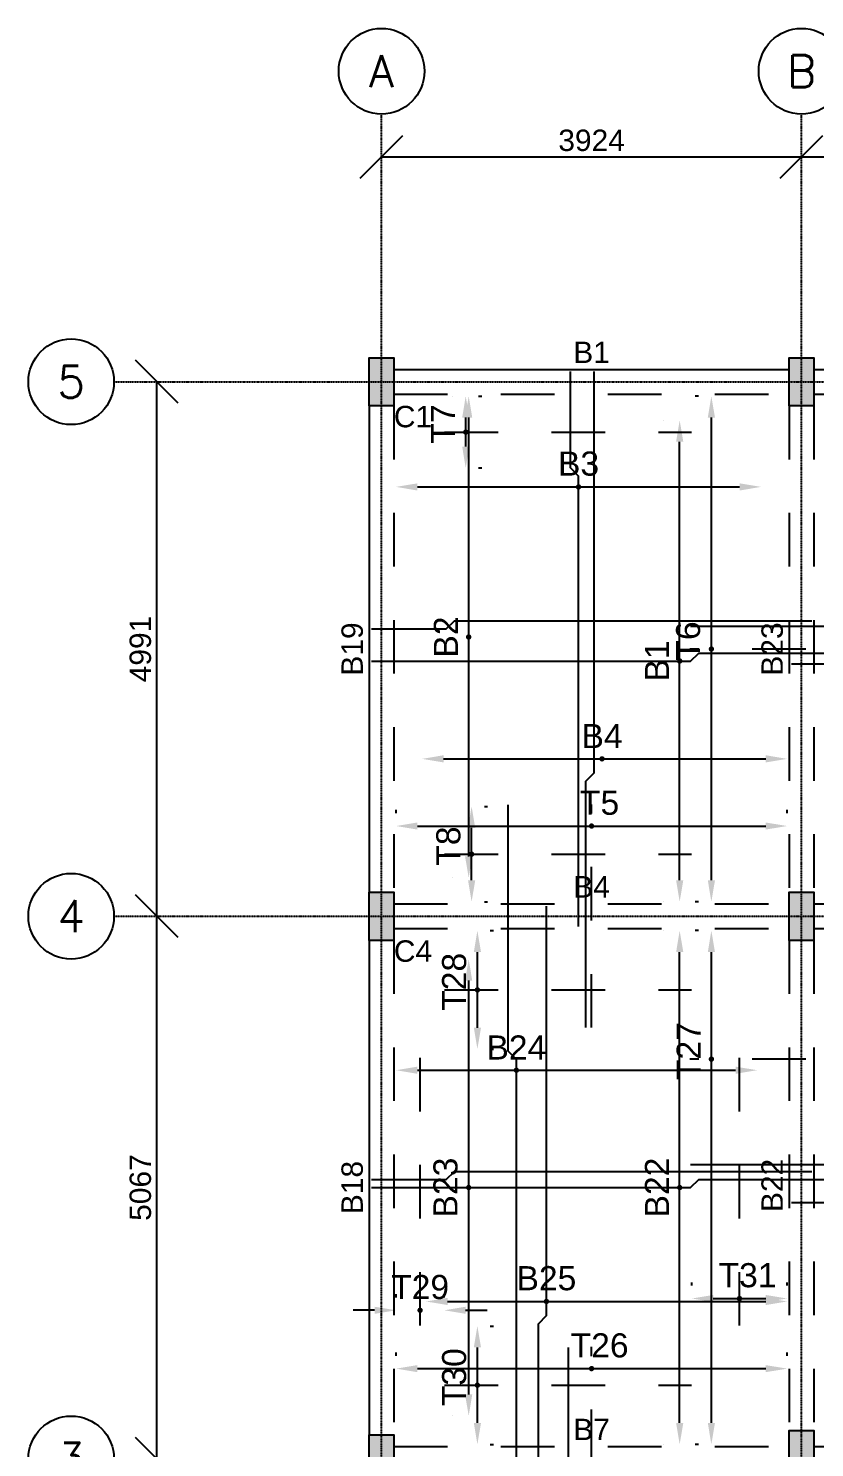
# Model space of a CAD drawing. Header units: inches. Extents: x -816171 to 9366335, y -450961 to 689132.
# Drawn here: x 6928136 to 6935482, y 270233 to 283486 of the extents above; entities that cross this region are included whole.
import ezdxf
from ezdxf.enums import TextEntityAlignment as Align

# ---------------------------------------------------------------- set-up
doc = ezdxf.new("R2010")
doc.units = ezdxf.units.IN
doc.header["$MEASUREMENT"] = 0
doc.linetypes.add('SCCenter', pattern=[1.2, 0.5, -0.3, 0.1, -0.3])
doc.linetypes.add('SCHidden', pattern=[1000, 500, -500])
for name, color, linetype in [('Beam', 3, 'Continuous'), ('Beam Nos', 7, 'Continuous'), ('Column', 2, 'Continuous'), ('Column Nos', 7, 'Continuous'), ('Dimension', 31, 'Continuous'), ('Grid Line', 8, 'Continuous'), ('Reinforcement', 130, 'Continuous')]:
    doc.layers.add(name, color=color, linetype=linetype)
doc.styles.add('SC-BBS1', font='SansSerif')
doc.styles.add('SC-BBS2', font='SansSerif')
doc.styles.add('SC-SansSerif', font='SansSerif')
doc.styles.get("Standard").update_dxf_attribs({"font": 'txt.shx'})
doc.dimstyles.new('SCBBSDimStyl', dxfattribs={"dimtxt": 225, "dimasz": 200, "dimexe": 150, "dimexo": 150, "dimgap": 100, "dimtad": 1, "dimtoh": 1, "dimdec": 0, "dimzin": 0, "dimdsep": 46, "dimtxsty": 'SC-SansSerif', "dimcen": 0.09, "dimclrd": 8, "dimclre": 8, "dimclrt": 31, "dimadec": 0, "dimazin": 0, "dimtfac": 1, "dimtdec": 0, "dimtix": 1, "dimtofl": 0, "dimtmove": 0, "dimatfit": 3, "dimfxl": 1, "dimtolj": 1, "dimtzin": 0, "dimarcsym": 0})
doc.dimstyles.new('SCGridlineDim', dxfattribs={"dimtxt": 200, "dimasz": 0.18, "dimexe": 75, "dimexo": 75, "dimgap": 50, "dimtad": 1, "dimtoh": 1, "dimdec": 0, "dimzin": 0, "dimdsep": 46, "dimtxsty": 'SC-BBS2', "dimtsz": 200, "dimcen": 0.09, "dimclrd": 8, "dimclre": 8, "dimclrt": 31, "dimadec": 0, "dimazin": 0, "dimtfac": 1, "dimtdec": 0, "dimtix": 1, "dimtofl": 0, "dimtmove": 0, "dimatfit": 3, "dimfxl": 1, "dimtolj": 1, "dimtzin": 0, "dimarcsym": 0})

# ---------------------------------------------------------------- blocks, each defined once
blk = doc.blocks.new('*D2688')
at = {"layer": 'DEFPOINTS', "color": 0, "transparency": 16777216}
for p in [(6929336, 270128), (6929336, 270128), (6929336, 265632)]:
    blk.add_point(p, dxfattribs=at)
at = {"layer": 'Grid Line', "color": 8, "lineweight": -2, "transparency": 16777216}
for p, q in [((6929536, 269928), (6929136, 270328)), ((6929336, 265632), (6929336, 270128)), ((6929536, 265432), (6929136, 265832))]:
    blk.add_line(p, q, dxfattribs=at)
at = {"layer": 'Grid Line', "color": 31, "transparency": 16777216, "insert": (6929183, 267880), "char_height": 200, "attachment_point": 5, "rotation": 90, "style": 'SC-BBS2'}
blk.add_mtext('\\A1;4496', dxfattribs=at)
blk = doc.blocks.new('*D2689')
at = {"layer": 'DEFPOINTS', "color": 0, "transparency": 16777216}
for p in [(6929336, 275195), (6929336, 275195), (6929336, 270128)]:
    blk.add_point(p, dxfattribs=at)
at = {"layer": 'Grid Line', "color": 8, "lineweight": -2, "transparency": 16777216}
for p, q in [((6929536, 274995), (6929136, 275395)), ((6929336, 270128), (6929336, 275195)), ((6929536, 269928), (6929136, 270328))]:
    blk.add_line(p, q, dxfattribs=at)
at = {"layer": 'Grid Line', "color": 31, "transparency": 16777216, "insert": (6929183, 272661), "char_height": 200, "attachment_point": 5, "rotation": 90, "style": 'SC-BBS2'}
blk.add_mtext('\\A1;5067', dxfattribs=at)
blk = doc.blocks.new('*D2690')
at = {"layer": 'DEFPOINTS', "color": 0, "transparency": 16777216}
for p in [(6929336, 280186), (6929336, 280186), (6929336, 275195)]:
    blk.add_point(p, dxfattribs=at)
at = {"layer": 'Grid Line', "color": 8, "lineweight": -2, "transparency": 16777216}
for p, q in [((6929536, 279986), (6929136, 280386)), ((6929336, 275195), (6929336, 280186)), ((6929536, 274995), (6929136, 275395))]:
    blk.add_line(p, q, dxfattribs=at)
at = {"layer": 'Grid Line', "color": 31, "transparency": 16777216, "insert": (6929183, 277690), "char_height": 200, "attachment_point": 5, "rotation": 90, "style": 'SC-BBS2'}
blk.add_mtext('\\A1;4991', dxfattribs=at)
blk = doc.blocks.new('*D2691')
at = {"layer": 'DEFPOINTS', "color": 0, "transparency": 16777216}
for p in [(6931436, 282286), (6935360, 282286), (6935360, 282286)]:
    blk.add_point(p, dxfattribs=at)
at = {"layer": 'Grid Line', "color": 8, "lineweight": -2, "transparency": 16777216}
for p, q in [((6931236, 282086), (6931636, 282486)), ((6935160, 282086), (6935560, 282486)), ((6931436, 282286), (6935360, 282286))]:
    blk.add_line(p, q, dxfattribs=at)
at = {"layer": 'Grid Line', "color": 31, "transparency": 16777216, "insert": (6933398, 282439), "char_height": 200, "attachment_point": 5, "style": 'SC-BBS2'}
blk.add_mtext('\\A1;3924', dxfattribs=at)
blk = doc.blocks.new('*D2692')
at = {"layer": 'DEFPOINTS', "color": 0, "transparency": 16777216}
for p in [(6935360, 282286), (6939285, 282286), (6939285, 282286)]:
    blk.add_point(p, dxfattribs=at)
at = {"layer": 'Grid Line', "color": 8, "lineweight": -2, "transparency": 16777216}
for p, q in [((6935160, 282086), (6935560, 282486)), ((6939085, 282086), (6939485, 282486)), ((6935360, 282286), (6939285, 282286))]:
    blk.add_line(p, q, dxfattribs=at)
at = {"layer": 'Grid Line', "color": 31, "transparency": 16777216, "insert": (6937322, 282439), "char_height": 200, "attachment_point": 5, "style": 'SC-BBS2'}
blk.add_mtext('\\A1;3925', dxfattribs=at)
blk = doc.blocks.new('*D2694')
at = {"layer": 'DEFPOINTS', "color": 0, "transparency": 16777216}
for p in [(6934221, 279826), (6934221, 279826), (6934221, 275330)]:
    blk.add_point(p, dxfattribs=at)
at = {"layer": 'Dimension', "color": 8, "lineweight": -2, "transparency": 16777216}
for p, q in [((6934071, 279826), (6934071, 279826)), ((6934221, 275530), (6934221, 279626)), ((6934071, 275330), (6934071, 275330))]:
    blk.add_line(p, q, dxfattribs=at)
at = {"layer": 'Dimension', "color": 8, "transparency": 16777216}
for points in [[(6934188, 279626), (6934255, 279626), (6934221, 279826)], [(6934188, 275530), (6934255, 275530), (6934221, 275330)]]:
    blk.add_solid(points, dxfattribs=at)
at = {"layer": 'Dimension', "color": 31, "transparency": 16777216, "insert": (6934009, 277578), "char_height": 225, "attachment_point": 5, "rotation": 90, "style": 'SC-SansSerif'}
blk.add_mtext('\\A1;B1', dxfattribs=at)
blk = doc.blocks.new('*D2695')
at = {"layer": 'DEFPOINTS', "color": 0, "transparency": 16777216}
for p in [(6932250, 280051), (6932250, 280051), (6932250, 275554)]:
    blk.add_point(p, dxfattribs=at)
at = {"layer": 'Dimension', "color": 8, "lineweight": -2, "transparency": 16777216}
for p, q in [((6932100, 280051), (6932100, 280051)), ((6932250, 275754), (6932250, 279851)), ((6932100, 275554), (6932100, 275554))]:
    blk.add_line(p, q, dxfattribs=at)
at = {"layer": 'Dimension', "color": 8, "transparency": 16777216}
for points in [[(6932216, 279851), (6932283, 279851), (6932250, 280051)], [(6932216, 275754), (6932283, 275754), (6932250, 275554)]]:
    blk.add_solid(points, dxfattribs=at)
at = {"layer": 'Dimension', "color": 31, "transparency": 16777216, "insert": (6932037, 277802), "char_height": 225, "attachment_point": 5, "rotation": 90, "style": 'SC-SansSerif'}
blk.add_mtext('\\A1;B2', dxfattribs=at)
blk = doc.blocks.new('*D2696')
at = {"layer": 'DEFPOINTS', "color": 0, "transparency": 16777216}
for p in [(6931571, 279204), (6934981, 279204), (6934981, 279204)]:
    blk.add_point(p, dxfattribs=at)
at = {"layer": 'Dimension', "color": 8, "lineweight": -2, "transparency": 16777216}
blk.add_line((6931771, 279204), (6934781, 279204), dxfattribs=at)
at = {"layer": 'Dimension', "color": 8, "transparency": 16777216}
for points in [[(6931771, 279237), (6931771, 279170), (6931571, 279204)], [(6934781, 279237), (6934781, 279170), (6934981, 279204)]]:
    blk.add_solid(points, dxfattribs=at)
at = {"layer": 'Dimension', "color": 31, "transparency": 16777216, "insert": (6933276, 279420), "char_height": 225, "attachment_point": 5, "style": 'SC-SansSerif'}
blk.add_mtext('\\A1;B3', dxfattribs=at)
blk = doc.blocks.new('*D2697')
at = {"layer": 'DEFPOINTS', "color": 0, "transparency": 16777216}
for p in [(6931815, 276664), (6935225, 276664), (6935225, 276664)]:
    blk.add_point(p, dxfattribs=at)
at = {"layer": 'Dimension', "color": 8, "lineweight": -2, "transparency": 16777216}
blk.add_line((6932015, 276664), (6935025, 276664), dxfattribs=at)
at = {"layer": 'Dimension', "color": 8, "transparency": 16777216}
for points in [[(6932015, 276698), (6932015, 276631), (6931815, 276664)], [(6935025, 276698), (6935025, 276631), (6935225, 276664)]]:
    blk.add_solid(points, dxfattribs=at)
at = {"layer": 'Dimension', "color": 31, "transparency": 16777216, "insert": (6933496, 276877), "char_height": 225, "attachment_point": 5, "style": 'SC-SansSerif'}
blk.add_mtext('\\A1;B4', dxfattribs=at)
blk = doc.blocks.new('*D2706')
at = {"layer": 'DEFPOINTS', "color": 0, "transparency": 16777216}
for p in [(6934221, 275060), (6934221, 275060), (6934221, 270263)]:
    blk.add_point(p, dxfattribs=at)
at = {"layer": 'Dimension', "color": 8, "lineweight": -2, "transparency": 16777216}
for p, q in [((6934071, 275060), (6934071, 275060)), ((6934221, 270463), (6934221, 274860)), ((6934071, 270263), (6934071, 270263))]:
    blk.add_line(p, q, dxfattribs=at)
at = {"layer": 'Dimension', "color": 8, "transparency": 16777216}
for points in [[(6934188, 274860), (6934255, 274860), (6934221, 275060)], [(6934188, 270463), (6934255, 270463), (6934221, 270263)]]:
    blk.add_solid(points, dxfattribs=at)
at = {"layer": 'Dimension', "color": 31, "transparency": 16777216, "insert": (6934009, 272661), "char_height": 225, "attachment_point": 5, "rotation": 90, "style": 'SC-SansSerif'}
blk.add_mtext('\\A1;B22', dxfattribs=at)
blk = doc.blocks.new('*D2707')
at = {"layer": 'DEFPOINTS', "color": 0, "transparency": 16777216}
for p in [(6932250, 274793), (6932250, 274793), (6932250, 270529)]:
    blk.add_point(p, dxfattribs=at)
at = {"layer": 'Dimension', "color": 8, "lineweight": -2, "transparency": 16777216}
for p, q in [((6932100, 274793), (6932100, 274793)), ((6932250, 270729), (6932250, 274593)), ((6932100, 270529), (6932100, 270529))]:
    blk.add_line(p, q, dxfattribs=at)
at = {"layer": 'Dimension', "color": 8, "transparency": 16777216}
for points in [[(6932216, 274593), (6932283, 274593), (6932250, 274793)], [(6932216, 270729), (6932283, 270729), (6932250, 270529)]]:
    blk.add_solid(points, dxfattribs=at)
at = {"layer": 'Dimension', "color": 31, "transparency": 16777216, "insert": (6932034, 272661), "char_height": 225, "attachment_point": 5, "rotation": 90, "style": 'SC-SansSerif'}
blk.add_mtext('\\A1;B23', dxfattribs=at)
blk = doc.blocks.new('*D2708')
at = {"layer": 'DEFPOINTS', "color": 0, "transparency": 16777216}
for p in [(6931571, 273757), (6934944, 273757), (6934944, 273757)]:
    blk.add_point(p, dxfattribs=at)
at = {"layer": 'Dimension', "color": 8, "lineweight": -2, "transparency": 16777216}
blk.add_line((6931771, 273757), (6934744, 273757), dxfattribs=at)
at = {"layer": 'Dimension', "color": 8, "transparency": 16777216}
for points in [[(6931771, 273790), (6931771, 273723), (6931571, 273757)], [(6934744, 273790), (6934744, 273723), (6934944, 273757)]]:
    blk.add_solid(points, dxfattribs=at)
at = {"layer": 'Dimension', "color": 31, "transparency": 16777216, "insert": (6932695, 273969), "char_height": 225, "attachment_point": 5, "style": 'SC-SansSerif'}
blk.add_mtext('\\A1;B24', dxfattribs=at)
blk = doc.blocks.new('*D2709')
at = {"layer": 'DEFPOINTS', "color": 0, "transparency": 16777216}
for p in [(6931852, 271597), (6935225, 271597), (6935225, 271597)]:
    blk.add_point(p, dxfattribs=at)
at = {"layer": 'Dimension', "color": 8, "lineweight": -2, "transparency": 16777216}
blk.add_line((6932052, 271597), (6935025, 271597), dxfattribs=at)
at = {"layer": 'Dimension', "color": 8, "transparency": 16777216}
for points in [[(6932052, 271631), (6932052, 271564), (6931852, 271597)], [(6935025, 271631), (6935025, 271564), (6935225, 271597)]]:
    blk.add_solid(points, dxfattribs=at)
at = {"layer": 'Dimension', "color": 31, "transparency": 16777216, "insert": (6932976, 271813), "char_height": 225, "attachment_point": 5, "style": 'SC-SansSerif'}
blk.add_mtext('\\A1;B25', dxfattribs=at)
blk = doc.blocks.new('*D2683')
at = {"layer": 'DEFPOINTS', "color": 0, "transparency": 16777216}
for p in [(6931571, 276007), (6935225, 276037), (6935225, 276007)]:
    blk.add_point(p, dxfattribs=at)
at = {"layer": 'Dimension', "color": 8, "lineweight": -2, "transparency": 16777216}
for p, q in [((6931571, 276157), (6931571, 276187)), ((6935225, 276157), (6935225, 276187)), ((6931771, 276037), (6935025, 276037))]:
    blk.add_line(p, q, dxfattribs=at)
at = {"layer": 'Dimension', "color": 8, "transparency": 16777216}
for points in [[(6931771, 276070), (6931771, 276004), (6931571, 276037)], [(6935025, 276070), (6935025, 276004), (6935225, 276037)]]:
    blk.add_solid(points, dxfattribs=at)
at = {"layer": 'Dimension', "color": 31, "transparency": 16777216, "insert": (6933473, 276253), "char_height": 225, "attachment_point": 5, "style": 'SC-SansSerif'}
blk.add_mtext('\\A1;T5', dxfattribs=at)
blk = doc.blocks.new('*D2684')
at = {"layer": 'DEFPOINTS', "color": 0, "transparency": 16777216}
for p in [(6934517, 280051), (6934547, 280051), (6934547, 275330)]:
    blk.add_point(p, dxfattribs=at)
at = {"layer": 'Dimension', "color": 8, "lineweight": -2, "transparency": 16777216}
for p, q in [((6934397, 280051), (6934367, 280051)), ((6934517, 275530), (6934517, 279851)), ((6934397, 275330), (6934367, 275330))]:
    blk.add_line(p, q, dxfattribs=at)
at = {"layer": 'Dimension', "color": 8, "transparency": 16777216}
for points in [[(6934484, 279851), (6934551, 279851), (6934517, 280051)], [(6934484, 275530), (6934551, 275530), (6934517, 275330)]]:
    blk.add_solid(points, dxfattribs=at)
at = {"layer": 'Dimension', "color": 31, "transparency": 16777216, "insert": (6934301, 277765), "char_height": 225, "attachment_point": 5, "rotation": 90, "style": 'SC-SansSerif'}
blk.add_mtext('\\A1;T6', dxfattribs=at)
blk = doc.blocks.new('*D2723')
at = {"layer": 'DEFPOINTS', "color": 0, "transparency": 16777216}
for p in [(6931571, 270940), (6935225, 270970), (6935225, 270940)]:
    blk.add_point(p, dxfattribs=at)
at = {"layer": 'Dimension', "color": 8, "lineweight": -2, "transparency": 16777216}
for p, q in [((6931571, 271090), (6931571, 271120)), ((6935225, 271090), (6935225, 271120)), ((6931771, 270970), (6935025, 270970))]:
    blk.add_line(p, q, dxfattribs=at)
at = {"layer": 'Dimension', "color": 8, "transparency": 16777216}
for points in [[(6931771, 271003), (6931771, 270937), (6931571, 270970)], [(6935025, 271003), (6935025, 270937), (6935225, 270970)]]:
    blk.add_solid(points, dxfattribs=at)
at = {"layer": 'Dimension', "color": 31, "transparency": 16777216, "insert": (6933473, 271186), "char_height": 225, "attachment_point": 5, "style": 'SC-SansSerif'}
blk.add_mtext('\\A1;T26', dxfattribs=at)
blk = doc.blocks.new('*D2724')
at = {"layer": 'DEFPOINTS', "color": 0, "transparency": 16777216}
for p in [(6934517, 275060), (6934547, 275060), (6934547, 270263)]:
    blk.add_point(p, dxfattribs=at)
at = {"layer": 'Dimension', "color": 8, "lineweight": -2, "transparency": 16777216}
for p, q in [((6934397, 275060), (6934367, 275060)), ((6934517, 270463), (6934517, 274860)), ((6934397, 270263), (6934367, 270263))]:
    blk.add_line(p, q, dxfattribs=at)
at = {"layer": 'Dimension', "color": 8, "transparency": 16777216}
for points in [[(6934484, 274860), (6934551, 274860), (6934517, 275060)], [(6934484, 270463), (6934551, 270463), (6934517, 270263)]]:
    blk.add_solid(points, dxfattribs=at)
at = {"layer": 'Dimension', "color": 31, "transparency": 16777216, "insert": (6934305, 273935), "char_height": 225, "attachment_point": 5, "rotation": 90, "style": 'SC-SansSerif'}
blk.add_mtext('\\A1;T27', dxfattribs=at)
blk = doc.blocks.new('*D2734')
at = {"layer": 'DEFPOINTS', "color": 0, "transparency": 16777216}
for p in [(6932192, 280051), (6932222, 280051), (6932192, 279381)]:
    blk.add_point(p, dxfattribs=at)
at = {"layer": 'Dimension', "color": 8, "lineweight": -2, "transparency": 16777216}
for p, q in [((6932342, 280051), (6932372, 280051)), ((6932222, 279581), (6932222, 279851)), ((6932342, 279381), (6932372, 279381))]:
    blk.add_line(p, q, dxfattribs=at)
at = {"layer": 'Dimension', "color": 8, "transparency": 16777216}
for points in [[(6932189, 279851), (6932256, 279851), (6932222, 280051)], [(6932189, 279581), (6932256, 279581), (6932222, 279381)]]:
    blk.add_solid(points, dxfattribs=at)
at = {"layer": 'Dimension', "color": 31, "transparency": 16777216, "insert": (6932010, 279791), "char_height": 225, "attachment_point": 5, "rotation": 90, "style": 'SC-SansSerif'}
blk.add_mtext('\\A1;T7', dxfattribs=at)
blk = doc.blocks.new('*D2735')
at = {"layer": 'DEFPOINTS', "color": 0, "transparency": 16777216}
for p in [(6932247, 276220), (6932277, 276220), (6932247, 275330)]:
    blk.add_point(p, dxfattribs=at)
at = {"layer": 'Dimension', "color": 8, "lineweight": -2, "transparency": 16777216}
for p, q in [((6932397, 276220), (6932427, 276220)), ((6932277, 275530), (6932277, 276020)), ((6932397, 275330), (6932427, 275330))]:
    blk.add_line(p, q, dxfattribs=at)
at = {"layer": 'Dimension', "color": 8, "transparency": 16777216}
for points in [[(6932244, 276020), (6932311, 276020), (6932277, 276220)], [(6932244, 275530), (6932311, 275530), (6932277, 275330)]]:
    blk.add_solid(points, dxfattribs=at)
at = {"layer": 'Dimension', "color": 31, "transparency": 16777216, "insert": (6932061, 275850), "char_height": 225, "attachment_point": 5, "rotation": 90, "style": 'SC-SansSerif'}
blk.add_mtext('\\A1;T8', dxfattribs=at)
blk = doc.blocks.new('*D2739')
at = {"layer": 'DEFPOINTS', "color": 0, "transparency": 16777216}
for p in [(6932301, 275060), (6932331, 275060), (6932301, 273954)]:
    blk.add_point(p, dxfattribs=at)
at = {"layer": 'Dimension', "color": 8, "lineweight": -2, "transparency": 16777216}
for p, q in [((6932451, 275060), (6932481, 275060)), ((6932331, 274154), (6932331, 274860)), ((6932451, 273954), (6932481, 273954))]:
    blk.add_line(p, q, dxfattribs=at)
at = {"layer": 'Dimension', "color": 8, "transparency": 16777216}
for points in [[(6932298, 274860), (6932365, 274860), (6932331, 275060)], [(6932298, 274154), (6932365, 274154), (6932331, 273954)]]:
    blk.add_solid(points, dxfattribs=at)
at = {"layer": 'Dimension', "color": 31, "transparency": 16777216, "insert": (6932115, 274582), "char_height": 225, "attachment_point": 5, "rotation": 90, "style": 'SC-SansSerif'}
blk.add_mtext('\\A1;T28', dxfattribs=at)
blk = doc.blocks.new('*D2740')
at = {"layer": 'DEFPOINTS', "color": 0, "transparency": 16777216}
for p in [(6931571, 271485), (6932021, 271515), (6932021, 271485)]:
    blk.add_point(p, dxfattribs=at)
at = {"layer": 'Dimension', "color": 8, "lineweight": -2, "transparency": 16777216}
for p, q in [((6931571, 271635), (6931571, 271665)), ((6932021, 271635), (6932021, 271665)), ((6931371, 271515), (6931171, 271515)), ((6932221, 271515), (6932421, 271515))]:
    blk.add_line(p, q, dxfattribs=at)
at = {"layer": 'Dimension', "color": 8, "transparency": 16777216}
for points in [[(6931371, 271548), (6931371, 271482), (6931571, 271515)], [(6932221, 271548), (6932221, 271482), (6932021, 271515)]]:
    blk.add_solid(points, dxfattribs=at)
at = {"layer": 'Dimension', "color": 31, "transparency": 16777216, "insert": (6931796, 271731), "char_height": 225, "attachment_point": 5, "style": 'SC-SansSerif'}
blk.add_mtext('\\A1;T29', dxfattribs=at)
blk = doc.blocks.new('*D2741')
at = {"layer": 'DEFPOINTS', "color": 0, "transparency": 16777216}
for p in [(6932301, 271368), (6932331, 271368), (6932301, 270263)]:
    blk.add_point(p, dxfattribs=at)
at = {"layer": 'Dimension', "color": 8, "lineweight": -2, "transparency": 16777216}
for p, q in [((6932451, 271368), (6932481, 271368)), ((6932331, 270463), (6932331, 271168)), ((6932451, 270263), (6932481, 270263))]:
    blk.add_line(p, q, dxfattribs=at)
at = {"layer": 'Dimension', "color": 8, "transparency": 16777216}
for points in [[(6932298, 271168), (6932365, 271168), (6932331, 271368)], [(6932298, 270463), (6932365, 270463), (6932331, 270263)]]:
    blk.add_solid(points, dxfattribs=at)
at = {"layer": 'Dimension', "color": 31, "transparency": 16777216, "insert": (6932115, 270890), "char_height": 225, "attachment_point": 5, "rotation": 90, "style": 'SC-SansSerif'}
blk.add_mtext('\\A1;T30', dxfattribs=at)
blk = doc.blocks.new('*D2742')
at = {"layer": 'DEFPOINTS', "color": 0, "transparency": 16777216}
for p in [(6934335, 271595), (6935225, 271625), (6935225, 271595)]:
    blk.add_point(p, dxfattribs=at)
at = {"layer": 'Dimension', "color": 8, "lineweight": -2, "transparency": 16777216}
for p, q in [((6934335, 271745), (6934335, 271775)), ((6935225, 271745), (6935225, 271775)), ((6934535, 271625), (6935025, 271625))]:
    blk.add_line(p, q, dxfattribs=at)
at = {"layer": 'Dimension', "color": 8, "transparency": 16777216}
for points in [[(6934535, 271658), (6934535, 271592), (6934335, 271625)], [(6935025, 271658), (6935025, 271592), (6935225, 271625)]]:
    blk.add_solid(points, dxfattribs=at)
at = {"layer": 'Dimension', "color": 31, "transparency": 16777216, "insert": (6934855, 271841), "char_height": 225, "attachment_point": 5, "style": 'SC-SansSerif'}
blk.add_mtext('\\A1;T31', dxfattribs=at)

msp = doc.modelspace()

# ---------------------------------------------------------------- hatches: boundary and pattern name
at = {"layer": 'Column'}
for points in [[(6931550.9147, 279960.52709), (6931320.9147, 279960.52709), (6931320.9147, 280410.52709), (6931550.9147, 280410.52709)], [(6935474.9147, 279960.52709), (6935244.9147, 279960.52709), (6935244.9147, 280410.52709), (6935474.9147, 280410.52709)], [(6931550.9147, 274969.52709), (6931320.9147, 274969.52709), (6931320.9147, 275419.52709), (6931550.9147, 275419.52709)], [(6935474.9147, 274969.52709), (6935244.9147, 274969.52709), (6935244.9147, 275419.52709), (6935474.9147, 275419.52709)], [(6935474.9147, 269862.52709), (6935244.9147, 269862.52709), (6935244.9147, 270392.52709), (6935474.9147, 270392.52709)], [(6931550.9147, 269902.52709), (6931320.9147, 269902.52709), (6931320.9147, 270352.52709), (6931550.9147, 270352.52709)]]:
    msp.add_hatch(color=256, dxfattribs=at).paths.add_polyline_path(points, flags=0)

# ---------------------------------------------------------------- linework, layer by layer
at = {"layer": 'Beam'}
for p, q in [((6931550.9147, 280300.52709), (6935244.9147, 280300.52709)), ((6935474.9147, 280300.52709), (6939169.9147, 280300.52709)), ((6931320.9147, 279960.52709), (6931320.9147, 275419.52709)), ((6931320.9147, 274969.52709), (6931320.9147, 270352.52709))]:
    msp.add_line(p, q, dxfattribs=at)
at = {"layer": 'Beam', "linetype": 'SCHidden'}
for p, q in [((6931550.9147, 280070.52709), (6935244.9147, 280070.52709)), ((6935474.9147, 280070.52709), (6939169.9147, 280070.52709)), ((6931550.9147, 279960.52709), (6931550.9147, 275419.52709)), ((6935244.9147, 279960.52709), (6935244.9147, 275419.52709)), ((6935474.9147, 279960.52709), (6935474.9147, 275419.52709)), ((6931550.9147, 275309.52709), (6935244.9147, 275309.52709)), ((6935474.9147, 275309.52709), (6939169.9147, 275309.52709)), ((6931550.9147, 275079.52709), (6935244.9147, 275079.52709)), ((6935474.9147, 275079.52709), (6939169.9147, 275079.52709)), ((6931550.9147, 274969.52709), (6931550.9147, 270352.52709)), ((6935244.9147, 274969.52709), (6935244.9147, 270392.52709)), ((6935474.9147, 274969.52709), (6935474.9147, 270392.52709)), ((6931550.9147, 270242.52709), (6935244.9147, 270242.52709)), ((6935474.9147, 270242.52709), (6939169.9147, 270242.52709))]:
    msp.add_line(p, q, dxfattribs=at)
at = {"layer": 'Column'}
for points in [[(6931550.9147, 279960.52709), (6931320.9147, 279960.52709), (6931320.9147, 280410.52709), (6931550.9147, 280410.52709)], [(6935474.9147, 279960.52709), (6935244.9147, 279960.52709), (6935244.9147, 280410.52709), (6935474.9147, 280410.52709)], [(6931550.9147, 274969.52709), (6931320.9147, 274969.52709), (6931320.9147, 275419.52709), (6931550.9147, 275419.52709)], [(6935474.9147, 274969.52709), (6935244.9147, 274969.52709), (6935244.9147, 275419.52709), (6935474.9147, 275419.52709)], [(6935474.9147, 269862.52709), (6935244.9147, 269862.52709), (6935244.9147, 270392.52709), (6935474.9147, 270392.52709)], [(6931550.9147, 269902.52709), (6931320.9147, 269902.52709), (6931320.9147, 270352.52709), (6931550.9147, 270352.52709)]]:
    msp.add_lwpolyline(points, close=True, dxfattribs=at)
at = {"layer": 'Grid Line', "linetype": 'SCCenter'}
for p, q in [((6931435.9147, 260997.52709), (6931435.9147, 282685.52709)), ((6935359.9147, 260997.52709), (6935359.9147, 282685.52709)), ((6928935.9147, 280185.52709), (6943156.9147, 280185.52709)), ((6928935.9147, 275194.52709), (6943156.9147, 275194.52709))]:
    msp.add_line(p, q, dxfattribs=at)
at = {"layer": 'Grid Line'}
for centre in [(6931435.9147, 283085.52709), (6935359.9147, 283085.52709), (6928535.9147, 280185.52709), (6928535.9147, 275194.52709), (6928535.9147, 270127.52709)]:
    msp.add_circle(centre, 400, dxfattribs=at)
at = {"layer": 'Reinforcement', "linetype": 'SCHidden'}
for p, q in [((6932024.7655, 279715.60169), (6934330.9147, 279715.60169)), ((6936399.9147, 277690.02709), (6934314.9147, 277690.02709)), ((6933397.9147, 274154.52709), (6933397.9147, 276239.52709)), ((6932024.7655, 275774.52709), (6934330.9147, 275774.52709)), ((6932024.7655, 274506.60169), (6934330.9147, 274506.60169)), ((6931795.8401, 271372.37789), (6931795.8401, 273949.67629)), ((6934779.9147, 271372.37789), (6934779.9147, 273949.67629)), ((6936399.9147, 273860.27709), (6934314.9147, 273860.27709)), ((6933397.9147, 269087.52709), (6933397.9147, 271172.52709)), ((6932024.7655, 270815.45249), (6934330.9147, 270815.45249))]:
    msp.add_line(p, q, dxfattribs=at)
at = {"layer": 'Reinforcement'}
for points in [[(6933276.1147, 275099.52709), (6933276.1147, 279303.52709), (6933201.1147, 279380.6763), (6933201.1147, 280280.6763)], [(6933345.6964, 274155.37789), (6933345.6964, 276455.37789), (6933420.6964, 276532.52709), (6933420.6964, 280280.52709)], [(6931340.7655, 277877.43179), (6932040.7655, 277877.43179), (6932117.9147, 277952.43179), (6935454.9147, 277952.43179)], [(6934320.7655, 277903.88009), (6936320.7655, 277903.88009), (6936397.9147, 277828.88009), (6939379.9147, 277828.88009)], [(6931340.9147, 277577.62233), (6934321.4147, 277577.62233), (6934398.56391, 277652.62233), (6936399.06391, 277652.62233)], [(6935264.9147, 277551.17415), (6938308.9147, 277551.17415), (6938386.06391, 277626.17415), (6939686.06391, 277626.17415)], [(6932695.2224, 270032.52709), (6932695.2224, 273856.52709), (6932620.2224, 273933.6763), (6932620.2224, 276233.6763)], [(6932901.2993, 269088.37789), (6932901.2993, 271388.37789), (6932976.2993, 271465.52709), (6932976.2993, 275289.52709)], [(6931340.7655, 272736.02709), (6932040.7655, 272736.02709), (6932117.9147, 272811.02709), (6935454.9147, 272811.02709)], [(6934320.7655, 272877.11539), (6936320.7655, 272877.11539), (6936397.9147, 272802.11539), (6939379.9147, 272802.11539)], [(6931340.9147, 272661.02709), (6934321.4147, 272661.02709), (6934398.56391, 272736.02709), (6936399.06391, 272736.02709)], [(6935264.9147, 272519.93886), (6938308.9147, 272519.93886), (6938386.06391, 272594.93886), (6939686.06391, 272594.93886)], [(6933257.37624, 265536.52709), (6933257.37624, 268889.52709), (6933182.37624, 268966.6763), (6933182.37624, 271166.6763)]]:
    msp.add_lwpolyline(points, dxfattribs=at)
at = {"layer": 'Reinforcement', "color": 8, "const_width": 25}
for points in [[(6932209.7282, 279715.60169, 1), (6932234.7282, 279715.60169, 1)], [(6933263.6147, 279203.52709, 1), (6933288.6147, 279203.52709, 1)], [(6932237.2655, 277802.43179, 1), (6932262.2655, 277802.43179, 1)], [(6934504.9147, 277690.02709, 1), (6934529.9147, 277690.02709, 1)], [(6934208.9147, 277577.62229, 1), (6934233.9147, 277577.62229, 1)], [(6933483.1964, 276664.37789, 1), (6933508.1964, 276664.37789, 1)], [(6933385.4147, 276037.02709, 1), (6933410.4147, 276037.02709, 1)], [(6932264.7655, 275774.52709, 1), (6932289.7655, 275774.52709, 1)], [(6932318.7282, 274506.60169, 1), (6932343.7282, 274506.60169, 1)], [(6934504.9147, 273860.27709, 1), (6934529.9147, 273860.27709, 1)], [(6932682.7224, 273756.52709, 1), (6932707.7224, 273756.52709, 1)], [(6932237.2655, 272661.02709, 1), (6932262.2655, 272661.02709, 1)], [(6934208.9147, 272661.02709, 1), (6934233.9147, 272661.02709, 1)], [(6932963.7993, 271597.37789, 1), (6932988.7993, 271597.37789, 1)], [(6934767.4147, 271624.87789, 1), (6934792.4147, 271624.87789, 1)], [(6931783.3401, 271514.84059, 1), (6931808.3401, 271514.84059, 1)], [(6933385.4147, 270970.02709, 1), (6933410.4147, 270970.02709, 1)], [(6932318.7282, 270815.45249, 1), (6932343.7282, 270815.45249, 1)]]:
    msp.add_lwpolyline(points, format="xyb", close=True, dxfattribs=at)

# ---------------------------------------------------------------- texts
at = {"layer": 'Beam Nos', "style": 'SC-BBS1'}
for s, p in [('B1', (6933397.9147, 280300.52709)), ('B4', (6933397.9147, 275309.52709)), ('B7', (6933397.9147, 270242.52709))]:
    msp.add_text(s, height=200, dxfattribs=at).set_placement(p, align=Align.BOTTOM_CENTER)
for s, p in [('B19', (6931320.9147, 277690.02709)), ('B23', (6935244.9147, 277690.02709)), ('B18', (6931320.9147, 272661.02709)), ('B22', (6935244.9147, 272681.02709))]:
    msp.add_text(s, height=200, rotation=90, dxfattribs=at).set_placement(p, align=Align.BOTTOM_CENTER)
at = {"layer": 'Column Nos', "style": 'SC-BBS2'}
for s, p in [('C1', (6931550.9147, 279960.52709)), ('C4', (6931550.9147, 274969.52709))]:
    msp.add_text(s, height=200, dxfattribs=at).set_placement(p, align=Align.TOP_LEFT)
at = {"layer": 'Grid Line'}
for s, p in [('A', (6931435.9147, 283085.52709)), ('B', (6935359.9147, 283085.52709)), ('5', (6928535.9147, 280185.52709)), ('4', (6928535.9147, 275194.52709)), ('3', (6928535.9147, 270127.52709))]:
    msp.add_text(s, height=300, dxfattribs=at).set_placement(p, align=Align.MIDDLE)

# ---------------------------------------------------------------- dimensions: what is measured, and where the dimension line sits
at = {"layer": 'Dimension'}
for base, p1, p2, angle, text, picture, middle in [((6932222.2282, 280050.52709), (6932192.2282, 279380.67629), (6932192.2282, 280050.52709), 90, 'T7', '*D2734', (6932222.2282, 279790.60169)), ((6932249.7655, 280050.52709), (6932249.7655, 275554.33669), (6932249.7655, 280050.52709), 90, 'B2', '*D2695', (6932249.7655, 277802.43179)), ((6934517.4147, 280050.52709), (6934547.4147, 275329.52709), (6934547.4147, 280050.52709), 90, 'T6', '*D2684', (6934517.4147, 277765.02709)), ((6934221.4147, 279825.71759), (6934221.4147, 275329.52709), (6934221.4147, 279825.71759), 90, 'B1', '*D2694', (6934221.4147, 277577.62229)), ((6934981.3147, 279203.52709), (6931570.9147, 279203.52709), (6934981.3147, 279203.52709), 0, 'B3', '*D2696', (6933276.1147, 279203.52709)), ((6935224.9147, 276664.37789), (6931814.5147, 276664.37789), (6935224.9147, 276664.37789), 0, 'B4', '*D2697', (6933495.6964, 276664.37789)), ((6935224.9147, 276037.02709), (6931570.9147, 276007.02709), (6935224.9147, 276007.02709), 0, 'T5', '*D2683', (6933472.9147, 276037.02709)), ((6932277.2655, 276219.52709), (6932247.2655, 275329.52709), (6932247.2655, 276219.52709), 90, 'T8', '*D2735', (6932277.2655, 275849.52709)), ((6932331.2282, 275059.52709), (6932301.2282, 273953.67629), (6932301.2282, 275059.52709), 90, 'T28', '*D2739', (6932331.2282, 274581.60169)), ((6934221.4147, 275059.52709), (6934221.4147, 270262.52709), (6934221.4147, 275059.52709), 90, 'B22', '*D2706', (6934221.4147, 272661.02709)), ((6934517.4147, 275059.52709), (6934547.4147, 270262.52709), (6934547.4147, 275059.52709), 90, 'T27', '*D2724', (6934517.4147, 273935.27709)), ((6932249.7655, 274793.02709), (6932249.7655, 270529.02709), (6932249.7655, 274793.02709), 90, 'B23', '*D2707', (6932249.7655, 272661.02709)), ((6934943.8378, 273756.52709), (6931570.9147, 273756.52709), (6934943.8378, 273756.52709), 0, 'B24', '*D2708', (6932695.2224, 273756.52709)), ((6935224.9147, 271597.37789), (6931851.9917, 271597.37789), (6935224.9147, 271597.37789), 0, 'B25', '*D2709', (6932976.2993, 271597.37789)), ((6935224.9147, 271624.87789), (6934334.9147, 271594.87789), (6935224.9147, 271594.87789), 0, 'T31', '*D2742', (6934854.9147, 271624.87789)), ((6932020.7655, 271514.84059), (6931570.9147, 271484.84059), (6932020.7655, 271484.84059), 0, 'T29', '*D2740', (6931795.8401, 271514.84059)), ((6935224.9147, 270970.02709), (6931570.9147, 270940.02709), (6935224.9147, 270940.02709), 0, 'T26', '*D2723', (6933472.9147, 270970.02709)), ((6932331.2282, 271368.37789), (6932301.2282, 270262.52709), (6932301.2282, 271368.37789), 90, 'T30', '*D2741', (6932331.2282, 270890.45249))]:
    dim = msp.add_linear_dim(base=base, p1=p1, p2=p2, angle=angle, text=text, dimstyle='SCBBSDimStyl', override={"dimjust": 0}, dxfattribs=at)
    dim.commit()
    dim.dimension.update_dxf_attribs({"geometry": picture, "text_midpoint": middle, "dimtype": 161})
at = {"layer": 'Grid Line'}
for p1, p2, text, picture, middle in [((6931435.9147, 282285.52709), (6935359.9147, 282285.52709), '3924', '*D2691', (6933397.9147, 282438.6821)), ((6935359.9147, 282285.52709), (6939284.9147, 282285.52709), '3925', '*D2692', (6937322.4147, 282438.6821)), ((6929335.9147, 275194.52709), (6929335.9147, 280185.52709), '4991', '*D2690', (6929182.89687, 277690.02709)), ((6929335.9147, 270127.52709), (6929335.9147, 275194.52709), '5067', '*D2689', (6929182.7597, 272661.02709)), ((6929335.9147, 265631.52709), (6929335.9147, 270127.52709), '4496', '*D2688', (6929182.7597, 267879.52709))]:
    dim = msp.add_aligned_dim(p1=p1, p2=p2, distance=0, text=text, dimstyle='SCGridlineDim', dxfattribs=at)
    dim.commit()
    dim.dimension.update_dxf_attribs({"geometry": picture, "text_midpoint": middle})

doc.saveas('drawing.dxf')
